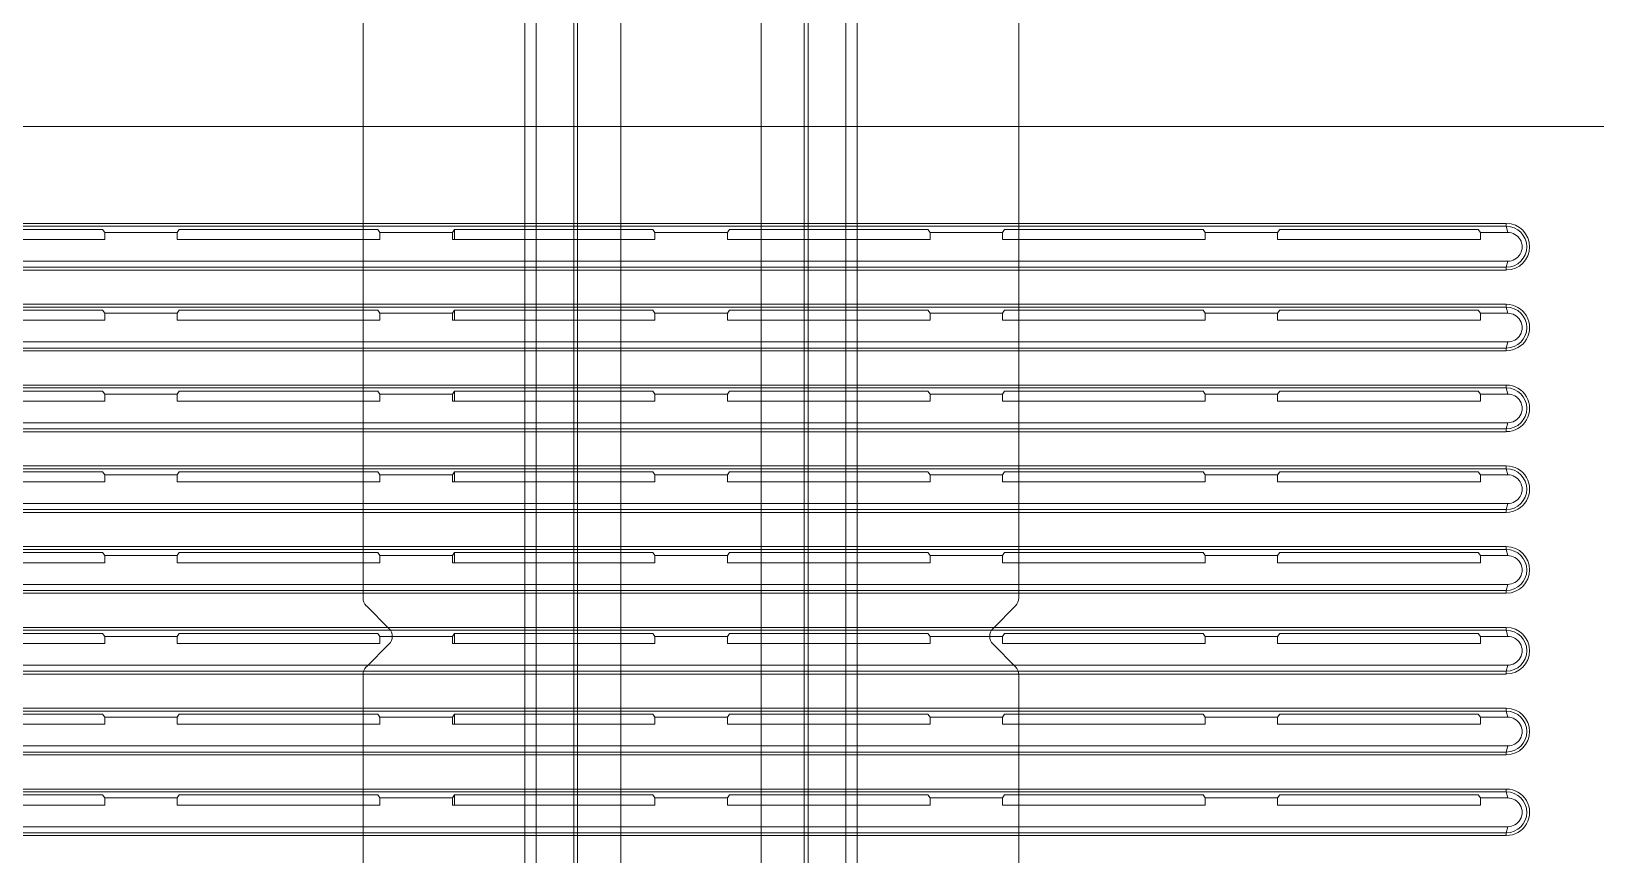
# Model space of a CAD drawing. Header units: millimetres. Extents: x -71336 to -35435, y -26189 to 22712.
# Drawn here: x -68641.2 to -68530.9, y -17329.2 to -17271.1 of the extents above; entities that cross this region are included whole.
import ezdxf

# ---------------------------------------------------------------- set-up
doc = ezdxf.new("R2010")
doc.units = ezdxf.units.MM
doc.layers.add('SC - Equipment', color=7, linetype='Continuous', lineweight=13)

# ---------------------------------------------------------------- blocks, each defined once
blk = doc.blocks.new('SONY FW-49XE8001 - BACK')
at = {"layer": 'SC - Equipment', "color": 251, "true_color": 0x636466, "transparency": 33554495}
for points in [[(479.11, 98.19, -0.277173), (458.8, 137.87), (458.8, 298.25), (-459.11, 298.25)], [(326.84, 317.82, -0.000018), (326.84, 332.9)], [(171.72, 290.77), (171.81, 291.2), (171.81, 291.4), (325.53, 291.4), (325.53, 291.2), (171.81, 291.2, 0.999596), (171.81, 288.31), (325.53, 288.31), (325.63, 288.74)], [(171.72, 288.74), (171.81, 288.31), (171.81, 288.11), (325.53, 288.11), (325.53, 288.31, 0.999619), (325.53, 291.2), (325.63, 290.77)], [(323.7, 290.77), (323.7, 290.27), (309.41, 290.27), (309.41, 290.77), (309.56, 290.98), (323.55, 290.98), (323.7, 290.77), (325.63, 290.77, -1.000055), (325.63, 288.74), (171.72, 288.74, -1.000016), (171.72, 290.77), (173.65, 290.77)], [(171.72, 285.07), (171.81, 285.5), (171.81, 285.7), (325.53, 285.7), (325.53, 285.5), (171.81, 285.5, 0.999642), (171.81, 282.61), (325.53, 282.61), (325.63, 283.04)], [(323.7, 285.07), (323.7, 284.57), (309.41, 284.57), (309.41, 285.07), (309.56, 285.28), (323.55, 285.28), (323.7, 285.07), (325.63, 285.07, -1.000129), (325.63, 283.04), (171.72, 283.04, -1.000016), (171.72, 285.07), (173.65, 285.07)], [(171.72, 283.04), (171.81, 282.61), (171.81, 282.41), (325.53, 282.41), (325.53, 282.61, 0.999666), (325.53, 285.5), (325.63, 285.07)], [(171.72, 279.37), (171.81, 279.8), (171.81, 280), (325.53, 280), (325.53, 279.8), (171.81, 279.8, 0.999701), (171.81, 276.91), (325.53, 276.91), (325.63, 277.34)], [(323.7, 279.37), (323.7, 278.87), (309.41, 278.87), (309.41, 279.37), (309.56, 279.58), (323.55, 279.58), (323.7, 279.37), (325.63, 279.37, -1.000119), (325.63, 277.34), (171.72, 277.34, -1.000016), (171.72, 279.37), (173.65, 279.37)], [(171.72, 277.34), (171.81, 276.91), (171.81, 276.71), (325.53, 276.71), (325.53, 276.91, 0.999724), (325.53, 279.8), (325.63, 279.37)], [(171.72, 273.67), (171.81, 274.1), (171.81, 274.3), (325.53, 274.3), (325.53, 274.1), (171.81, 274.1, 0.999652), (171.81, 271.21), (325.53, 271.21), (325.63, 271.64)], [(323.7, 273.67), (323.7, 273.17), (309.41, 273.17), (309.41, 273.67), (309.56, 273.88), (323.55, 273.88), (323.7, 273.67), (325.63, 273.67, -1.000139), (325.63, 271.64), (171.72, 271.64, -1.000018), (171.72, 273.67), (173.65, 273.67)], [(171.72, 271.64), (171.81, 271.21), (171.81, 271.01), (325.53, 271.01), (325.53, 271.21, 0.999675), (325.53, 274.1), (325.63, 273.67)], [(171.72, 267.97), (171.81, 268.4), (171.81, 268.6), (325.53, 268.6), (325.53, 268.4), (171.81, 268.4, 0.999596), (171.81, 265.51), (325.53, 265.51), (325.63, 265.94)], [(323.7, 267.97), (323.7, 267.47), (309.41, 267.47), (309.41, 267.97), (309.56, 268.18), (323.55, 268.18), (323.7, 267.97), (325.63, 267.97, -1.000055), (325.63, 265.94), (171.72, 265.94, -1.000016), (171.72, 267.97), (173.65, 267.97)], [(171.72, 265.94), (171.81, 265.51), (171.81, 265.31), (325.53, 265.31), (325.53, 265.51, 0.999619), (325.53, 268.4), (325.63, 267.97)], [(171.72, 262.27), (171.81, 262.7), (171.81, 262.9), (325.53, 262.9), (325.53, 262.7), (171.81, 262.7, 0.999596), (171.81, 259.81), (325.53, 259.81), (325.63, 260.24)], [(171.72, 260.24), (171.81, 259.81), (171.81, 259.61), (325.53, 259.61), (325.53, 259.81, 0.999619), (325.53, 262.7), (325.63, 262.27)], [(323.7, 262.27), (323.7, 261.77), (309.41, 261.77), (309.41, 262.27), (309.56, 262.48), (323.55, 262.48), (323.7, 262.27), (325.63, 262.27, -1.000119), (325.63, 260.24), (171.72, 260.24, -1.000027), (171.72, 262.27), (173.65, 262.27)], [(171.72, 256.57), (171.81, 257), (171.81, 257.2), (325.53, 257.2), (325.53, 257), (171.81, 257, 0.999596), (171.81, 254.11), (325.53, 254.11), (325.63, 254.54)], [(171.72, 254.54), (171.81, 254.11), (171.81, 253.91), (325.53, 253.91), (325.53, 254.11, 0.999619), (325.53, 257), (325.63, 256.57)], [(323.7, 256.57), (323.7, 256.07), (309.41, 256.07), (309.41, 256.57), (309.56, 256.78), (323.55, 256.78), (323.7, 256.57), (325.63, 256.57, -1.000076), (325.63, 254.54), (171.72, 254.54, -1.000018), (171.72, 256.57), (173.65, 256.57)], [(171.72, 250.87), (171.81, 251.3), (171.81, 251.5), (325.53, 251.5), (325.53, 251.3), (171.81, 251.3, 0.999642), (171.81, 248.41), (325.53, 248.41), (325.63, 248.84)], [(173.65, 250.87), (171.72, 250.87, 1.000016), (171.72, 248.84), (325.63, 248.84, 1.000119), (325.63, 250.87), (323.7, 250.87), (323.7, 250.37), (309.41, 250.37), (309.41, 250.87), (309.56, 251.08), (323.55, 251.08), (323.7, 250.87)], [(171.72, 248.84), (171.81, 248.41), (171.81, 248.21), (325.53, 248.21), (325.53, 248.41, 0.999666), (325.53, 251.3), (325.63, 250.87)]]:
    blk.add_lwpolyline(points, format="xyb", dxfattribs=at)
for points in [[(226.72, 290.27), (212.44, 290.27), (212.44, 290.77), (212.58, 290.98), (226.57, 290.98), (226.72, 290.77)], [(246.12, 290.27), (231.83, 290.27), (231.83, 290.77), (231.98, 290.98), (245.97, 290.98), (246.12, 290.77)], [(265.51, 290.27), (251.23, 290.27), (251.23, 290.77), (251.37, 290.98), (265.36, 290.98), (265.51, 290.77)], [(284.91, 290.27), (270.62, 290.27), (270.62, 290.77), (270.77, 290.98), (284.76, 290.98), (284.91, 290.77)], [(304.3, 290.27), (290.02, 290.27), (290.02, 290.77), (290.16, 290.98), (304.15, 290.98), (304.3, 290.77)], [(226.72, 284.57), (212.44, 284.57), (212.44, 285.07), (212.58, 285.28), (226.57, 285.28), (226.72, 285.07)], [(246.12, 284.57), (231.83, 284.57), (231.83, 285.07), (231.98, 285.28), (245.97, 285.28), (246.12, 285.07)], [(265.51, 284.57), (251.23, 284.57), (251.23, 285.07), (251.37, 285.28), (265.36, 285.28), (265.51, 285.07)], [(284.91, 284.57), (270.62, 284.57), (270.62, 285.07), (270.77, 285.28), (284.76, 285.28), (284.91, 285.07)], [(304.3, 284.57), (290.02, 284.57), (290.02, 285.07), (290.16, 285.28), (304.15, 285.28), (304.3, 285.07)], [(226.57, 279.58), (226.72, 279.37), (226.72, 278.87), (212.44, 278.87), (212.44, 279.37), (212.58, 279.58)], [(246.12, 278.87), (231.83, 278.87), (231.83, 279.37), (231.98, 279.58), (245.97, 279.58), (246.12, 279.37)], [(265.51, 278.87), (251.23, 278.87), (251.23, 279.37), (251.37, 279.58), (265.36, 279.58), (265.51, 279.37)], [(284.91, 278.87), (270.62, 278.87), (270.62, 279.37), (270.77, 279.58), (284.76, 279.58), (284.91, 279.37)], [(304.3, 278.87), (290.02, 278.87), (290.02, 279.37), (290.16, 279.58), (304.15, 279.58), (304.3, 279.37)], [(226.57, 273.88), (226.72, 273.67), (226.72, 273.17), (212.44, 273.17), (212.44, 273.67), (212.58, 273.88)], [(246.12, 273.17), (231.83, 273.17), (231.83, 273.67), (231.98, 273.88), (245.97, 273.88), (246.12, 273.67)], [(265.51, 273.17), (251.23, 273.17), (251.23, 273.67), (251.37, 273.88), (265.36, 273.88), (265.51, 273.67)], [(284.91, 273.17), (270.62, 273.17), (270.62, 273.67), (270.77, 273.88), (284.76, 273.88), (284.91, 273.67)], [(304.3, 273.17), (290.02, 273.17), (290.02, 273.67), (290.16, 273.88), (304.15, 273.88), (304.3, 273.67)], [(226.57, 268.18), (226.72, 267.97), (226.72, 267.47), (212.44, 267.47), (212.44, 267.97), (212.58, 268.18)], [(246.12, 267.47), (231.83, 267.47), (231.83, 267.97), (231.98, 268.18), (245.97, 268.18), (246.12, 267.97)], [(265.51, 267.47), (251.23, 267.47), (251.23, 267.97), (251.37, 268.18), (265.36, 268.18), (265.51, 267.97)], [(284.91, 267.47), (270.62, 267.47), (270.62, 267.97), (270.77, 268.18), (284.76, 268.18), (284.91, 267.97)], [(304.3, 267.47), (290.02, 267.47), (290.02, 267.97), (290.16, 268.18), (304.15, 268.18), (304.3, 267.97)], [(226.57, 262.48), (226.72, 262.27), (226.72, 261.77), (212.44, 261.77), (212.44, 262.27), (212.58, 262.48)], [(246.12, 261.77), (231.83, 261.77), (231.83, 262.27), (231.98, 262.48), (245.97, 262.48), (246.12, 262.27)], [(265.51, 261.77), (251.23, 261.77), (251.23, 262.27), (251.37, 262.48), (265.36, 262.48), (265.51, 262.27)], [(284.91, 261.77), (270.62, 261.77), (270.62, 262.27), (270.77, 262.48), (284.76, 262.48), (284.91, 262.27)], [(304.3, 261.77), (290.02, 261.77), (290.02, 262.27), (290.16, 262.48), (304.15, 262.48), (304.3, 262.27)], [(226.57, 256.78), (226.72, 256.57), (226.72, 256.07), (212.44, 256.07), (212.44, 256.57), (212.58, 256.78)], [(245.97, 256.78), (246.12, 256.57), (246.12, 256.07), (231.83, 256.07), (231.83, 256.57), (231.98, 256.78)], [(265.51, 256.07), (251.23, 256.07), (251.23, 256.57), (251.37, 256.78), (265.36, 256.78), (265.51, 256.57)], [(284.91, 256.07), (270.62, 256.07), (270.62, 256.57), (270.77, 256.78), (284.76, 256.78), (284.91, 256.57)], [(304.3, 256.07), (290.02, 256.07), (290.02, 256.57), (290.16, 256.78), (304.15, 256.78), (304.3, 256.57)], [(226.57, 251.08), (226.72, 250.87), (226.72, 250.37), (212.44, 250.37), (212.44, 250.87), (212.58, 251.08)], [(245.97, 251.08), (246.12, 250.87), (246.12, 250.37), (231.83, 250.37), (231.83, 250.87), (231.98, 251.08)], [(265.51, 250.37), (251.23, 250.37), (251.23, 250.87), (251.37, 251.08), (265.36, 251.08), (265.51, 250.87)], [(284.91, 250.37), (270.62, 250.37), (270.62, 250.87), (270.77, 251.08), (284.76, 251.08), (284.91, 250.87)], [(304.3, 250.37), (290.02, 250.37), (290.02, 250.87), (290.16, 251.08), (304.15, 251.08), (304.3, 250.87)]]:
    blk.add_lwpolyline(points, close=True, dxfattribs=at)
for points in [[(231.83, 290.77), (226.72, 290.77)], [(251.23, 290.77), (246.12, 290.77)], [(251.39, 290.98), (251.39, 290.27)], [(270.62, 290.77), (265.51, 290.77)], [(290.02, 290.77), (284.91, 290.77)], [(309.41, 290.77), (304.3, 290.77)], [(231.83, 285.07), (226.72, 285.07)], [(251.23, 285.07), (246.12, 285.07)], [(251.39, 285.28), (251.39, 284.57)], [(270.62, 285.07), (265.51, 285.07)], [(290.02, 285.07), (284.91, 285.07)], [(309.41, 285.07), (304.3, 285.07)], [(231.83, 279.37), (226.72, 279.37)], [(251.23, 279.37), (246.12, 279.37)], [(251.39, 279.58), (251.39, 278.87)], [(270.62, 279.37), (265.51, 279.37)], [(290.02, 279.37), (284.91, 279.37)], [(309.41, 279.37), (304.3, 279.37)], [(231.83, 273.67), (226.72, 273.67)], [(251.23, 273.67), (246.12, 273.67)], [(251.39, 273.88), (251.39, 273.17)], [(270.62, 273.67), (265.51, 273.67)], [(290.02, 273.67), (284.91, 273.67)], [(309.41, 273.67), (304.3, 273.67)], [(251.39, 268.18), (251.39, 267.47)], [(231.83, 267.97), (226.72, 267.97)], [(251.23, 267.97), (246.12, 267.97)], [(270.62, 267.97), (265.51, 267.97)], [(290.02, 267.97), (284.91, 267.97)], [(309.41, 267.97), (304.3, 267.97)], [(231.83, 262.27), (226.72, 262.27)], [(251.23, 262.27), (246.12, 262.27)], [(251.39, 262.48), (251.39, 261.77)], [(270.62, 262.27), (265.51, 262.27)], [(290.02, 262.27), (284.91, 262.27)], [(309.41, 262.27), (304.3, 262.27)], [(231.83, 256.57), (226.72, 256.57)], [(251.23, 256.57), (246.12, 256.57)], [(251.39, 256.78), (251.39, 256.07)], [(270.62, 256.57), (265.51, 256.57)], [(290.02, 256.57), (284.91, 256.57)], [(309.41, 256.57), (304.3, 256.57)], [(231.83, 250.87), (226.72, 250.87)], [(251.23, 250.87), (246.12, 250.87)], [(251.39, 251.08), (251.39, 250.37)], [(270.62, 250.87), (265.51, 250.87)], [(290.02, 250.87), (284.91, 250.87)], [(309.41, 250.87), (304.3, 250.87)]]:
    blk.add_lwpolyline(points, dxfattribs=at)
for centre, start, end in [((325.53, 289.76), 270.0012, 89.9995), ((325.53, 284.06), 269.9919, 90.0036), ((325.53, 278.36), 269.9971, 90.0036), ((325.53, 272.66), 269.9964, 90.0081), ((325.53, 266.96), 270.0005, 89.9988), ((325.53, 261.26), 270.0012, 89.9995), ((325.53, 255.56), 270.0005, 89.9995), ((325.53, 249.86), 269.9919, 90.0037)]:
    blk.add_arc(centre, 1.64, start, end, dxfattribs=at)
blk = doc.blocks.new('CHIEF MSM1U - FRONT')
at = {"layer": 'SC - Equipment', "color": 146, "true_color": 0x105689}
for p, q in [((245.09, 177.8), (245.09, 104.31)), ((256.5, 177.8), (256.5, 25.4)), ((257.29, 177.8), (257.29, 25.4)), ((259.95, 177.8), (259.95, 25.4)), ((276.46, 25.4), (276.46, 177.8)), ((279.12, 25.4), (279.12, 177.8)), ((279.91, 25.4), (279.91, 177.8)), ((291.32, 104.31), (291.32, 177.8)), ((260.21, 54.42), (260.21, 148.78)), ((263.25, 54.42), (263.25, 148.78)), ((273.16, 148.78), (273.16, 54.42)), ((276.19, 148.78), (276.19, 54.42)), ((246.91, 102.16), (245.32, 103.75)), ((291.08, 103.75), (289.5, 102.16)), ((245.32, 99.45), (246.91, 101.04)), ((289.5, 101.04), (291.08, 99.45)), ((245.09, 98.89), (245.09, 25.4)), ((291.32, 25.4), (291.32, 98.89))]:
    blk.add_line(p, q, dxfattribs=at)
for centre, start, end in [((245.88, 104.31), 180, 225), ((290.52, 104.31), 315, 0), ((246.35, 101.6), 315, 45), ((290.06, 101.6), 135, 225), ((245.88, 98.89), 135, 180), ((290.52, 98.89), 0, 45)]:
    blk.add_arc(centre, 0.794, start, end, dxfattribs=at)

msp = doc.modelspace()

# ---------------------------------------------------------------- block references
at = {"layer": 'SC - Equipment'}
for name, p in [('SONY FW-49XE8001 - BACK', (-68862.744, -17576.031)), ('CHIEF MSM1U - FRONT', (-68862.899, -17415.356))]:
    msp.add_blockref(name, p, dxfattribs=at)

doc.saveas('drawing.dxf')
